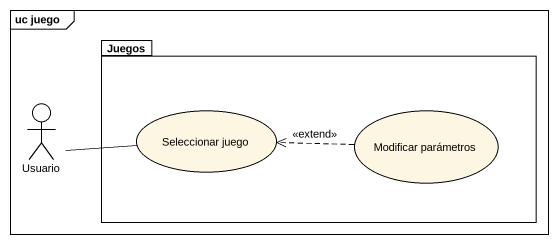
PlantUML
@startuml
mainframe uc juego
package Juegos {
  usecase "Seleccionar juego" as Seleccionar_juego
  usecase "Modificar parámetros" as Modificar_parámetros
}
actor Usuario
Usuario -right- Seleccionar_juego
Modificar_parámetros .left.> Seleccionar_juego : <<extend>>
@enduml
